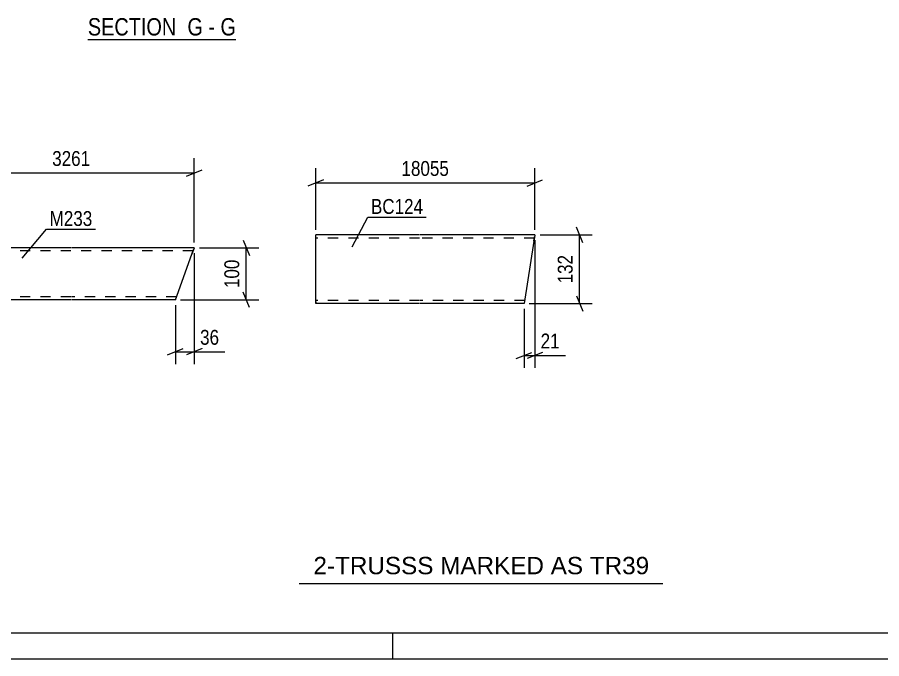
# Model space of a CAD drawing. Header units: millimetres. Extents: x 0 to 841, y 0 to 594.
# Drawn here: x 348.7 to 515.1, y 0 to 123.4 of the extents above; entities that cross this region are included whole.
import ezdxf

# ---------------------------------------------------------------- set-up
doc = ezdxf.new("R2010")
doc.units = ezdxf.units.MM
doc.linetypes.add('DXK_LINE_DOT2', pattern=[3.9198, 1.9599, -1.9599])
doc.styles.add('Arial', font='ARIAL.TTF', dxfattribs={"height": 0.2})
doc.styles.add('Arial Narrow', font='ARIALN.TTF', dxfattribs={"height": 0.2})

# ---------------------------------------------------------------- blocks, each defined once
blk = doc.blocks.new('Unknown-247343265-1137')
at = {"color": 5, "linetype": 'Continuous'}
for p, q in [((5, 5), (836, 5)), ((421, 0), (421, 5)), ((0, 0), (841, 0))]:
    blk.add_line(p, q, dxfattribs=at)
blk = doc.blocks.new('Unknown-247343265-17 - 48906')
at = {"color": 6, "linetype": 'Continuous'}
blk.add_line((362.32, 119.17), (390.82, 119.17), dxfattribs=at)
at = {"color": 0, "linetype": 'Continuous'}
for points in [[(380.43, 119.92), (380.43, 123.42), (362.32, 123.42), (362.32, 119.92)], [(384.47, 119.92), (384.47, 123.42), (381.48, 123.42), (381.48, 119.92)], [(386.79, 119.92), (386.79, 123.42), (385.52, 123.42), (385.52, 119.92)], [(390.82, 119.92), (390.82, 123.42), (387.84, 123.42), (387.84, 119.92)]]:
    blk.add_wipeout(points, dxfattribs=at)
at = {"color": 7, "linetype": 'Continuous', "style": 'Arial Narrow'}
for s, p in [('SECTION ', (362.32, 119.92)), ('G', (381.48, 119.92)), ('G', (387.84, 119.92)), ('-', (385.52, 119.92))]:
    blk.add_text(s, height=3.34, dxfattribs=at).set_placement(p)
blk = doc.blocks.new('Part-247343265-51355 - 51354')
at = {"color": 2, "linetype": 'Continuous'}
for p, q in [((339.06, 79.06), (335.42, 69.06)), ((359.06, 79.06), (339.06, 79.06)), ((382.8, 79.06), (359.16, 79.06)), ((382.76, 78.97), (382.36, 77.86)), ((382.8, 79.06), (382.76, 78.97)), ((379.16, 69.06), (382.36, 77.86)), ((359.06, 69.06), (335.42, 69.06)), ((379.16, 69.06), (359.16, 69.06))]:
    blk.add_line(p, q, dxfattribs=at)
at = {"color": 7, "linetype": 'DXK_LINE_DOT2'}
for p, q in [((359.06, 78.46), (338.84, 78.46)), ((382.58, 78.46), (359.16, 78.46)), ((382.36, 77.86), (382.67, 78.71)), ((359.06, 69.66), (335.64, 69.66)), ((379.38, 69.66), (359.16, 69.66)), ((379.19, 69.15), (379.16, 69.06))]:
    blk.add_line(p, q, dxfattribs=at)
blk = doc.blocks.new('Part-247343265-51371 - 51370')
at = {"color": 2, "linetype": 'Continuous'}
for p, q in [((426.17, 81.55), (406.17, 81.55)), ((406.17, 68.44), (406.17, 81.55)), ((448.34, 81.55), (426.27, 81.55)), ((448.34, 81.55), (448.32, 81.46)), ((448.15, 80.35), (446.27, 68.35)), ((448.32, 81.46), (448.15, 80.35)), ((406.17, 68.35), (406.17, 68.44)), ((426.17, 68.35), (406.17, 68.35)), ((446.27, 68.35), (426.27, 68.35))]:
    blk.add_line(p, q, dxfattribs=at)
at = {"color": 7, "linetype": 'DXK_LINE_DOT2'}
for p, q in [((426.17, 80.95), (406.17, 80.95)), ((448.24, 80.95), (426.27, 80.95)), ((448.15, 80.35), (448.28, 81.2)), ((426.17, 68.95), (406.17, 68.95)), ((406.17, 68.7), (406.17, 68.35)), ((446.36, 68.95), (426.27, 68.95))]:
    blk.add_line(p, q, dxfattribs=at)
blk = doc.blocks.new('StraightDimension-247343265-51665 - 51354')
at = {"color": 7, "linetype": 'Continuous'}
for p, q in [((335.42, 70.06), (335.42, 96.32)), ((382.8, 80.06), (382.8, 96.32)), ((336.92, 94.07), (333.92, 92.87)), ((335.42, 93.47), (382.8, 93.47)), ((381.3, 92.87), (384.3, 94.07))]:
    blk.add_line(p, q, dxfattribs=at)
at = {"color": 0}
blk.add_wipeout([(363.36, 94.22), (363.36, 98.42), (354.85, 98.42), (354.85, 94.22)], dxfattribs=at)
at = {"color": 3, "style": 'Arial Narrow'}
blk.add_text('3261', height=2.863, dxfattribs=at).set_placement((355.45, 94.82))
blk = doc.blocks.new('StraightDimension-247343265-51778 - 51354')
at = {"color": 7, "linetype": 'Continuous'}
for p, q in [((392.2, 80.56), (393.4, 77.56)), ((383.8, 79.06), (395.2, 79.06)), ((392.8, 69.06), (392.8, 79.06)), ((393.4, 67.56), (392.2, 70.56)), ((380.16, 69.06), (395.2, 69.06))]:
    blk.add_line(p, q, dxfattribs=at)
at = {"color": 0}
blk.add_wipeout([(392.05, 77.4), (387.85, 77.4), (387.85, 70.72), (392.05, 70.72)], dxfattribs=at)
at = {"color": 3, "style": 'Arial Narrow'}
blk.add_text('100', height=2.863, rotation=90.0002, dxfattribs=at).set_placement((391.45, 71.32))
blk = doc.blocks.new('StraightDimension-247343265-51682 - 51354')
at = {"color": 7, "linetype": 'Continuous'}
for p, q in [((382.8, 78.06), (382.8, 56.66)), ((379.16, 68.06), (379.16, 56.66)), ((377.66, 58.46), (380.66, 59.66)), ((379.16, 59.06), (382.8, 59.06)), ((384.3, 59.66), (381.3, 58.46))]:
    blk.add_line(p, q, dxfattribs=at)
at = {"color": 0}
blk.add_wipeout([(388.18, 59.81), (388.18, 64.01), (383.32, 64.01), (383.32, 59.81)], dxfattribs=at)
at = {"color": 7, "linetype": 'Continuous'}
blk.add_line((382.8, 59.06), (388.7, 59.06), dxfattribs=at)
blk.add_line((382.8, 59.06), (388.7, 59.06), dxfattribs=at)
at = {"color": 3, "style": 'Arial Narrow'}
blk.add_text('36', height=2.863, dxfattribs=at).set_placement((383.92, 60.41))
blk = doc.blocks.new('StraightDimension-247343265-51707 - 51370')
at = {"color": 7, "linetype": 'Continuous'}
for p, q in [((406.17, 82.55), (406.17, 94.4)), ((448.34, 82.55), (448.34, 94.4)), ((407.67, 92.15), (404.67, 90.95)), ((406.17, 91.55), (448.34, 91.55)), ((446.84, 90.95), (449.84, 92.15))]:
    blk.add_line(p, q, dxfattribs=at)
at = {"color": 0}
blk.add_wipeout([(432.42, 92.3), (432.42, 96.5), (422.08, 96.5), (422.08, 92.3)], dxfattribs=at)
at = {"color": 3, "style": 'Arial Narrow'}
blk.add_text('18055', height=2.863, dxfattribs=at).set_placement((422.68, 92.9))
blk = doc.blocks.new('StraightDimension-247343265-51740 - 51370')
at = {"color": 7, "linetype": 'Continuous'}
for p, q in [((448.34, 80.55), (448.34, 55.95)), ((446.27, 67.35), (446.27, 55.95)), ((444.77, 57.75), (447.77, 58.95)), ((446.27, 58.35), (448.34, 58.35)), ((449.84, 58.95), (446.84, 57.75))]:
    blk.add_line(p, q, dxfattribs=at)
at = {"color": 0}
blk.add_wipeout([(453.72, 59.1), (453.72, 63.3), (448.86, 63.3), (448.86, 59.1)], dxfattribs=at)
at = {"color": 7, "linetype": 'Continuous'}
blk.add_line((448.34, 58.35), (454.25, 58.35), dxfattribs=at)
blk.add_line((448.34, 58.35), (454.25, 58.35), dxfattribs=at)
at = {"color": 3, "style": 'Arial Narrow'}
blk.add_text('21', height=2.863, dxfattribs=at).set_placement((449.46, 59.7))
blk = doc.blocks.new('StraightDimension-247343265-51755 - 51370')
at = {"color": 7, "linetype": 'Continuous'}
for p, q in [((449.34, 81.55), (459.37, 81.55)), ((457.57, 80.05), (456.37, 83.05)), ((456.97, 68.35), (456.97, 81.55)), ((447.27, 68.35), (459.37, 68.35)), ((456.37, 69.85), (457.57, 66.85))]:
    blk.add_line(p, q, dxfattribs=at)
at = {"color": 0}
blk.add_wipeout([(456.22, 78.3), (452.02, 78.3), (452.02, 71.61), (456.22, 71.61)], dxfattribs=at)
at = {"color": 3, "style": 'Arial Narrow'}
blk.add_text('132', height=2.863, rotation=90.0002, dxfattribs=at).set_placement((455.62, 72.21))
blk = doc.blocks.new('Mark-247343265-51675 - 51354')
at = {"color": 0}
blk.add_wipeout([(363.18, 83.27), (363.18, 86.27), (354.96, 86.27), (354.96, 83.27)], dxfattribs=at)
blk.add_wipeout([(363.18, 83.27), (363.18, 86.27), (354.96, 86.27), (354.96, 83.27)], dxfattribs=at)
at = {"color": 30, "linetype": 'Continuous'}
for p, q in [((349.66, 77.08), (354.36, 82.67)), ((354.36, 82.67), (363.78, 82.67))]:
    blk.add_line(p, q, dxfattribs=at)
at = {"color": 3, "style": 'Arial Narrow'}
blk.add_text('M233', height=2.863, dxfattribs=at).set_placement((354.96, 83.27))
blk = doc.blocks.new('Unknown-247343265-52376')
at = {"color": 7, "linetype": 'Continuous'}
blk.add_line((403, 14.5), (473, 14.5), dxfattribs=at)
at = {"color": 7, "style": 'Arial'}
blk.add_text('2-TRUSSS MARKED AS TR39', height=3.3428, dxfattribs=at).set_placement((405.74, 16.25))
blk = doc.blocks.new('Mark-247343265-51802 - 51370')
at = {"color": 0}
blk.add_wipeout([(426.85, 85.59), (426.85, 88.59), (416.8, 88.59), (416.8, 85.59)], dxfattribs=at)
blk.add_wipeout([(426.85, 85.59), (426.85, 88.59), (416.8, 88.59), (416.8, 85.59)], dxfattribs=at)
at = {"color": 30, "linetype": 'Continuous'}
for p, q in [((413.17, 79.24), (416.2, 84.99)), ((416.2, 84.99), (427.45, 84.99))]:
    blk.add_line(p, q, dxfattribs=at)
at = {"color": 3, "style": 'Arial Narrow'}
blk.add_text('BC124', height=2.863, dxfattribs=at).set_placement((416.8, 85.59))

msp = doc.modelspace()

# ---------------------------------------------------------------- block references
for name in ['Unknown-247343265-1137', 'Part-247343265-51371 - 51370', 'Part-247343265-51355 - 51354', 'Unknown-247343265-52376']:
    msp.add_blockref(name, (0, 0))

# ---------------------------------------------------------------- next in the draw order: block references
for name in ['Unknown-247343265-17 - 48906', 'StraightDimension-247343265-51665 - 51354', 'StraightDimension-247343265-51707 - 51370', 'StraightDimension-247343265-51740 - 51370']:
    msp.add_blockref(name, (0, 0))

# ---------------------------------------------------------------- next in the draw order: block references
for name in ['Mark-247343265-51802 - 51370', 'Mark-247343265-51675 - 51354', 'StraightDimension-247343265-51755 - 51370', 'StraightDimension-247343265-51778 - 51354']:
    msp.add_blockref(name, (0, 0))

# ---------------------------------------------------------------- next in the draw order: block references
msp.add_blockref('StraightDimension-247343265-51682 - 51354', (0, 0))

doc.saveas('drawing.dxf')
